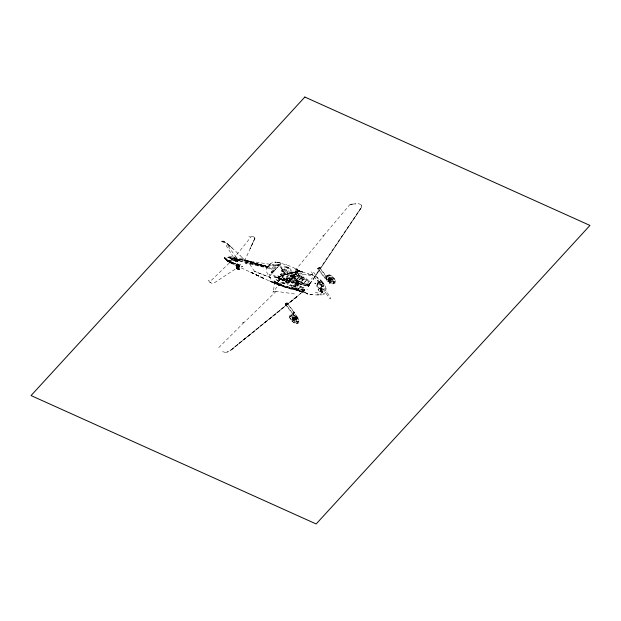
<?xml version="1.0" encoding="UTF-8"?>
<svg xmlns="http://www.w3.org/2000/svg" width="621" height="621" viewBox="0 0 621 621"><rect width="100%" height="100%" fill="white"/><g stroke="black" fill="none" stroke-linecap="round" stroke-linejoin="round"><path stroke-width="0.47" stroke-dasharray="3.1 2.33" d="M322.61 235.506L323.937 235.623L293.5 272.409A83.4 17.031 29.8 0 0 290.791 272.65L277.261 277.517L282.796 280.203L286.576 281.018L287.034 277.734L290.341 278.239L296.054 280.808L297.7 283.114L307.069 286.304A4.231 0.846 30.9 0 0 307.969 286.498A4.2 0.846 30.9 0 0 308.257 286.428L309.739 283.129L307.643 280.638L304.6 278.425L301.069 282.384L297.933 280.925L302.233 277.261L304.135 278.177L300.292 282.058M325.559 288.416L325.536 289.316M309.825 283.75L314.591 277.416L361.243 207.895L361.577 204.946L361.74 205.404M238.006 265.648C244.79 262.613 236.71 267.861 238.417 265.679C238.146 267.084 237.641 265.897 236.981 264.492C236.585 266.991 238.736 265.594 237.789 266.005M238.852 264.957L239.349 265.625L238.775 265.012M310.384 282.439L309.879 283.704M238.161 268.862C234.963 266.595 240.343 270.414 238.379 266.844A2.026 0.442 -53.7 0 0 239.031 265.167L238.821 264.872M320.273 291.117A1.242 0.97 -75.1 0 0 320.746 290.869L320.91 290.69A1.242 0.97 -75.1 0 0 321.173 290.131L321.073 289.774A3.835 2.981 -75.1 0 0 320.141 288.369A3.167 2.468 -75.1 0 0 319.078 288.517L320.397 288.323L318.604 288.99A7.421 5.768 -75.1 0 0 320.273 291.117L322.097 292.444A1.948 1.514 -75.1 0 0 323.51 290.907L323.029 289.378M311.913 274.785L307.209 273.83L309.111 274.125L299.081 270.958L295.775 269.11L299.136 270.919A21.541 16.751 -75.1 0 1 303.529 276.997L293.283 288.167A21.541 16.751 -75.1 0 1 289.153 281.818L289.169 281.453M309.817 283.851L308.567 285.318M237.307 263.288L237.424 264.53L239.225 265.229A2.189 0.474 -53.7 0 1 238.658 266.945L238.728 267.022A2.135 0.466 -53.7 0 0 239.357 265.268L239.753 266.192M289.293 281.67L290.015 277.936L292.429 273.838L296.093 270.888L298.965 271.082A4.789 1.032 -55.1 0 0 298.724 271.105L294.439 274.583L291.28 279.225A4.789 1.188 -50.1 0 0 290.946 279.823L290.752 280.055A3.586 0.784 -45.7 0 1 290.325 280.35L290.139 280.459M292.289 278.317L292.312 278.123M236.927 267.861L239.139 266.362A2.049 0.45 -53.7 0 0 238.456 266.005L237.921 266.331L238.208 265.982A1.801 0.396 -53.7 0 1 238.798 266.285M302.396 291.94C308.451 286.467 298.654 295.317 303.801 290.62A4.207 1.925 56.4 0 0 304.352 289.797L304.383 289.588A0.986 0.45 56.4 0 0 304.166 288.858L304.065 288.703A21.696 9.936 56.4 0 0 296.745 283.906L296.132 283.704A68.023 31.143 56.4 0 0 282.408 283.013M294.579 317.416C294.548 319.442 297.35 318.542 294.897 317.385C294.463 314.536 299.469 317.999 295.363 318.627C294.3 317.261 294.23 316.943 295.837 318.612M329.114 279.846L329.914 279.799L330.558 280.971M278.798 277.416C281.235 278.899 291.505 285.078 290.341 278.239L306.432 279.652M284.022 286.646L295.122 288.881M295.464 278.255C292.732 278.922 295.588 275.018 295.285 278.286C293.43 280.055 298.53 280.948 296.621 280.956M294.696 278.441L295.402 278.161M236.787 264.701L237.168 264.492L238.285 266.091A1.793 0.388 -53.7 0 1 238.914 266.37A1.785 0.388 -53.7 0 0 238.278 266.036L237.998 265.819M239.054 266.409A1.894 0.411 -53.7 0 0 238.425 266.075L238.34 266.106A1.793 0.388 -53.7 0 0 237.005 268.404C238.464 271.579 241.973 268.458 238.728 266.805C239.349 267.868 237.183 269.258 236.663 268.451A2.026 0.442 -53.7 0 1 237.478 266.619A2.026 0.442 -53.7 0 1 239.031 265.167M238.86 266.883C236.981 264.251 234.365 267.356 237.292 268.846M237.835 266.875L239.069 267.868M238.689 266.859L237.067 268.582A1.894 0.411 -53.7 0 1 238.425 266.075L238.146 265.679M295.712 316.353L296.954 317.455M329.378 279.574L328.167 281.018L329.262 282.089L330.589 280.723L329.2 279.691L329.689 280.661L330.659 280.863L329.277 279.683M329.433 282.043L328.191 280.933M303.025 291.924L304.36 290.434A0.994 0.474 55.5 0 0 304.243 289.805L304.111 289.572A21.89 10.503 55.5 0 0 300.642 286.553A21.642 10.386 55.5 0 0 298.554 285.124L295.635 283.424L292.204 288.198L295.635 283.424M361.507 207.259L361.655 206.855M317.184 284.092L318.099 282.33L319.629 281.429M238.06 267.255C240.04 268.249 236.539 266.091 238.068 267.814M254.936 238.34L244.433 261.185L241.623 260.936M254.851 238.379L250.053 248.742L254.866 238.379M316.904 286.692C316.167 285.738 318.278 281.864 317.541 283.316M236.609 264.212L236.88 264.763M289.347 281.002L289.743 280.63A3.183 0.714 -46.2 0 0 290.131 280.475M246.49 260.944L268.357 266.758L267.224 267.938L266.541 267.643M317.649 283.137L320.125 281.282L322.439 282.05A26.16 20.338 -75.1 0 1 324.876 285.629L326.072 288.501L326.149 291.901L323.502 294.897L319.722 294.812L320.63 294.882C313.372 294.921 303.514 295.588 300.502 287.197M254.563 271.424L248.78 262.9L238.425 260.789L237.82 261.643L228.272 259.826L228.311 261.115L237.424 264.53L228.373 261.247M291.668 278.635L292.002 278.068M237.168 264.523L238.169 266.378L238.208 265.982A1.801 0.396 -53.7 0 0 236.88 268.326L236.966 268.365A1.785 0.388 -53.7 0 1 238.278 266.036L237.859 266.176L238.285 265.796A2.181 0.474 -53.7 0 0 236.679 268.652L236.857 268.73M238.441 266.952L238.829 266.153A1.917 0.419 -53.7 0 0 238.138 265.85L237.952 266.06M238.526 267.007L239.054 266.207M238.619 267.046L239.093 266.238M292.367 277.44L292.631 277.028M274.272 283.393L273.908 282.85A20.547 15.983 -75.1 0 1 269.956 277.525L269.188 276.019A17.799 13.763 -20.3 0 1 266.386 270.888L266.386 268.994A4.06 3.113 -25.9 0 1 266.976 267.938L270.399 263.809L266.976 267.938L268.148 266.58L246.591 260.999L242.819 258.429M298.173 290.442L301.907 291.808L304.174 289.634M296.38 283.828L292.848 288.416M304.406 292.281L300.82 287.787M314.591 277.292L361.267 207.794M306.991 289.65L307.271 289.239M360.84 208.019L313.931 277.533M229.421 257.21L244.814 260.517L246.459 262.427L267.651 267.364L246.622 262.551L267.729 267.387L269.762 264.445L267.014 267.752L268.148 266.564M263.84 278.557L250.488 272.153M236.849 264.585L237.874 266.262L238.542 265.959A2.049 0.45 -53.7 0 0 236.95 268.691M301.069 282.384A21.642 4.347 30.9 0 1 303.467 283.471A21.89 4.394 30.9 0 1 307.729 285.629L309.801 283.401L309.312 284.115L306.448 284.053L300.494 282.827L296.054 280.808M231.315 262.279L242.632 266.712M309.763 283.223L307.612 285.815L308.691 285.21M266.789 268.194L268.435 265.904M308.163 285.963L308.831 284.527M318.084 283.572L319.14 282.415A3.221 2.507 -75.1 0 1 322.144 282.966A3.221 2.507 -75.1 0 1 322.12 286.809L321.065 287.958A3.221 2.507 -75.1 0 1 318.061 287.407A3.221 2.507 -75.1 0 1 318.084 283.572L322.12 286.809M291.73 287.989L292.825 288.229M293.461 288.385L292.794 288.268M309.716 283.921L314.505 277.502M307.969 286.498L308.35 285.986M308.257 286.428L309.01 285.427M308.303 286.382L309.204 285.186M309.39 284.915L308.327 286.312L309.359 284.946M238.115 265.741L238.231 265.998M245.442 260.828L267.954 266.836L267.069 267.705M308.241 286.04L309.794 284.038M242.423 322.936L244.798 321.911L276.593 290.845A83.4 39.558 56.7 0 0 272.953 292.111L278.876 284.573L280.017 283.929L282.408 283.021L280.77 285.776L284.069 286.405M297.312 290.162L300.642 286.553L297.312 290.162L294.773 289.138L298.554 285.124M309.809 283.432L308.008 285.823M307.729 285.629L309.739 283.129M297.133 284.278L293.562 288.664L294.269 288.936L297.863 284.713M278.798 276.912L277.261 277.517L282.834 280.257L298.864 283.82L299.493 283.067L308.505 284.573M323.704 235.569L349.507 205.054M294.432 288.664L296.38 289.541M296.248 273.993L295.697 274.591M295.317 273.636L294.727 274.272M233.123 263.483L231.408 262.714A47.437 13.848 45 0 1 229.615 261.829L228.932 261.581L229.452 261.868M267.659 267.224L268.008 266.836L244.814 260.517M306.735 279.885L303.467 283.471L307.03 280.102M236.143 266.883L236.873 266.083M238.417 267.667L238.511 267.348M239.132 269.514A2.018 0.706 42.5 0 0 237.796 267.162A2.018 0.706 42.5 0 0 236.43 267.535A2.018 0.706 42.5 0 0 239.132 269.514L239.885 268.761M268.35 266.758L267.139 267.915L245.815 263.304L247.174 261.658L248.563 261.503M245.862 263.374L247.337 261.775L268.156 266.805L267.566 266.525M269.398 276.221L279.085 265.664L280.024 266.549A20.547 15.983 -75.1 0 1 283.595 272.293L284.014 273.605C290.504 271.493 297.071 276.097 303.529 276.997M291.653 275.499L285.388 273.838L278.317 264.499L271.152 272.316L278.216 281.647L284.48 283.316L287.616 279.892A0.9 0.466 -34.2 0 1 287.748 279.178A0.9 0.466 -34.2 0 1 288.726 278.689L291.653 275.499L288.385 270.702L283.277 269.343L279.543 264.825L275.778 264.849A7.382 5.736 -75.1 0 0 271.804 269.188L271.152 272.316L272.378 272.642L276.104 277.16L277.408 275.74L279.986 278.868M283.277 269.343L281.973 270.764L284.55 273.884M277.944 280.087L279.248 278.666L284.55 280.079L286.382 278.076A0.9 0.466 -34.2 0 1 286.514 277.362A0.9 0.466 -34.2 0 1 287.492 276.865L289.114 275.103L287.088 272.122L281.787 270.709L283.813 273.69L289.114 275.103M283.813 273.69L285.109 272.27M278.689 280.281L285.854 272.472M274.381 283.23L276.182 283.805L286.196 272.883M278.216 281.647L285.388 273.838M287.088 272.122L288.385 270.702M300.983 277.983L294.719 276.314L287.647 266.983L280.482 274.793L287.554 284.131L293.818 285.792L296.954 282.376A0.9 0.466 -34.2 0 1 297.086 281.662A0.9 0.466 -34.2 0 1 298.057 281.166L300.983 277.983L297.723 273.186L292.607 271.827L288.881 267.309L285.109 267.333A7.382 5.736 -75.1 0 0 281.134 271.672L280.482 274.793L281.717 275.119L285.443 279.636L286.747 278.224L289.324 281.344M292.607 271.827L291.303 273.24L293.888 276.368M287.282 282.571L288.579 281.15L293.88 282.555L295.712 280.56A0.9 0.466 -34.2 0 1 295.844 279.838A0.9 0.466 -34.2 0 1 296.822 279.349L298.445 277.579L296.419 274.606L291.117 273.193L293.143 276.174L298.445 277.579M293.143 276.174L294.447 274.754M292.693 277.176L295.2 274.443L295.285 274.948M288.02 282.765L295.185 274.948M292.833 277.68L295.34 274.94L295.122 274.397L292.615 277.137L292.91 277.719L292.747 277.168M289.153 281.818L299.182 270.88L299.733 271.028L295.363 268.753L299.369 271.548M287.554 284.131L294.719 276.314M296.419 274.606L297.723 273.186M293.151 280.739L298.817 274.56L300.393 274.979L303.351 279.326L297.684 285.505L296.108 285.086L293.151 280.739L294.727 281.158L297.684 285.505M294.727 281.158L300.393 274.979M301.876 289.44L306.844 284.022M307.612 283.184L312.58 277.773M307.822 284.868L308.381 285.396A4.207 0.939 29.9 0 1 308.202 285.823M290.1 316.64L291.839 314.738M326.506 276.943L328.253 275.041M292.235 318.519L293.826 316.788M328.579 278.899L330.162 277.16M295.875 316.834L294.734 318.068L295.65 318.208L296.791 316.974M328.354 281.422L329.487 280.18L330.403 280.319L329.27 281.554M296.729 318.705C298.709 315.817 297.933 319.233 296.574 318.589L285.497 303.964L286.048 303.149L286.809 302.963L297.94 317.665M329.215 283.285C331.195 280.397 330.411 283.82 329.052 283.176L317.975 268.544L318.526 267.736L319.287 267.55L330.426 282.252M294.975 321.228A1.933 0.683 42.5 0 0 293.446 318.884A1.933 0.683 42.5 0 0 292.398 319.505A1.933 0.683 42.5 0 0 294.975 321.228L296.566 319.497A1.933 0.683 42.5 0 0 295.037 317.152A1.933 0.683 42.5 0 0 293.981 317.773A1.933 0.683 42.5 0 0 296.566 319.497M331.311 281.608A1.933 0.683 42.5 0 0 329.79 279.264A1.933 0.683 42.5 0 0 328.734 279.885A1.933 0.683 42.5 0 0 331.311 281.608L332.903 279.869A1.933 0.683 42.5 0 0 331.373 277.533A1.933 0.683 42.5 0 0 330.325 278.154A1.933 0.683 42.5 0 0 332.903 279.869M296.892 323.355A4.797 1.684 42.5 0 0 293.104 317.541A4.797 1.684 42.5 0 0 290.488 319.085A4.797 1.684 42.5 0 0 296.892 323.355L298.639 321.453A4.797 1.684 42.5 0 0 294.843 315.639A4.797 1.684 42.5 0 0 292.235 317.184A4.797 1.684 42.5 0 0 298.639 321.453M333.298 283.657A4.797 1.684 42.5 0 0 329.51 277.843A4.797 1.684 42.5 0 0 326.902 279.388A4.797 1.684 42.5 0 0 333.298 283.657L335.045 281.755A4.797 1.684 42.5 0 0 331.257 275.941A4.797 1.684 42.5 0 0 328.641 277.486A4.797 1.684 42.5 0 0 335.045 281.755M267.185 267.69L274.241 270.942L268.109 266.681L246.157 260.82M268.156 266.805L246.382 260.89M270.003 264.236C272.534 261.363 277.082 261.86 280.319 263.079L278.759 262.574L292.095 266.805L298.965 270.958A3.54 0.652 -40.2 0 1 299.027 271.043L298.375 270.756M278.278 277.121L279.357 276.702A16.495 1.04 -19.5 0 1 290.791 272.65L282.834 280.257L285.567 279.574C292.336 273.566 304.841 275.507 310.376 282.26M319.559 288.097L321.748 291.544L322.889 292.01L320.327 288.385L319.559 288.097L320.56 288.268L319.287 288.447M321.748 291.544L322.912 291.986M304.298 277.905L305.035 278.076M218.755 347.62L244.379 322.066M304.36 289.782L294.509 288.571L293.857 289.215L302.248 291.808L303.801 290.62M268.039 266.751L270.865 265.268L276.888 265.33L243.463 260.207M301.806 276.997L303.428 277.525M300.999 291.56L301.79 291.792L304.111 289.572M301.915 291.808L304.22 289.712L301.79 291.792M301.977 291.839L304.243 289.805L301.977 291.847L306.549 293.166L304.515 292.118M294.82 278.084L295.588 277.897M304.375 290.255L302.52 291.963L283.153 286.654M296.566 297.079L230.275 350.694L225.702 352.495M302.303 291.924L296.45 297.187L302.264 291.932M303.102 291.707L303.568 291.288A4.2 2.018 55.5 0 0 304.127 290.939M303.49 290.713L302.132 291.761M302.947 291.552L303.568 291.288M301.961 291.699L303.312 290.729M238.332 265.835L237.804 266.067M238.301 265.633L238.285 265.796A2.181 0.474 -53.7 0 1 239.007 266.176M267.527 267.193L267.954 266.836M229.902 350.787L295.705 297.405M240.801 259.64L229.886 258.072L239.333 259.997L238.611 260.587L248.78 262.9M238.107 265.904L238.107 265.904A1.917 0.419 -53.7 0 0 236.733 268.365L237.253 268.326M239.543 264.655L239.45 265.159M319.015 288.136C323.813 290.193 326.188 283.021 321.003 282.019A3.221 2.507 -75.1 0 0 317.471 285.87A3.221 2.507 -75.1 0 0 321.554 287.352A3.221 2.507 -75.1 0 0 321.003 282.019M330.566 280.801L329.246 279.869M275.514 283.921L274.086 280.979L278.782 284.434L279.396 284.1L285.093 286.685L284.309 286.755A9.781 7.607 -75.1 0 1 282.718 286.553L277.013 284.496M239.621 266.207L213.74 283.223L211.551 283.145L210.123 282.439M278.961 277.502L283.3 279.908L282.796 280.203M287.026 277.967L284.014 279.931L285.047 280.964M283.3 279.908L277.261 277.517L284.224 274.637L287.857 274.629M318.969 281.763L318.394 282.105L318.806 281.864M278.938 276.857L279.652 276.57M227.17 352.154L227.938 351.89M239.97 265.369L239.512 265.291M279.225 284.154L274.715 281.864L279.225 284.154L274.086 280.979L274.249 281.872M349.576 204.511L355.748 203.843M351.121 204.224L350.655 204.309L352.2 204.107M319.613 288.369L321.065 288.152M296.403 281.088C297.436 281.639 297.715 279.59 296.551 280.676C295.689 282.997 299.788 282.136 297.42 280.467M352.596 204.037L358.721 203.758L361.158 204.534M263.754 278.293L229.428 262.45L225.167 258.654L228.885 262.008L225.307 258.879L228.784 261.899L225.384 259.004L228.691 261.783L225.485 259.167L228.606 261.658L225.819 259.694L224.631 257.8L229.809 262.59L224.468 257.816L227.954 257.366A135.238 55.246 39.9 0 1 234.094 257.971L250.993 236.997A41.7 17.039 39.9 0 0 248.726 236.803M296.939 290.007L282.718 286.553L289.246 288.229L293.337 287.841L304.306 290.612M302.054 291.87L289.246 288.229M237.331 268.637L236.648 268.551L237.369 268.489M323.96 294.284L323.184 294.276M223.063 241.041L221.961 241.22L224.212 241.701M229.296 246.296L229.902 245.97L227.092 244.868L237.385 258.67L230.298 258.142L235.553 260.673L226.308 245.73L229.234 246.296M330.263 282.144L329.052 283.176M297.785 317.556L296.574 318.589M317.036 294.866L318.55 294.859L318.053 294.859M251.195 236.585L252.173 236.585M236.842 264.088L237.144 264.593M252.359 236.585L252.817 236.624M223.195 241.041L228.148 244.395L240.599 255.914M309.832 294.393L312.386 294.618M240.669 259.625L251.878 261.356M239.434 259.5L236.306 259.205A98.91 47.77 -35.5 0 0 231.167 259.073A98.91 47.77 -35.5 0 0 234.792 260.859L237.043 261.697M290.581 289.215L291.303 289.293M236.648 259.741L239.085 260.168M277.253 284.589L279.846 285.575L282.4 285.373L278.782 284.434M233.147 260.393L238.2 261.061L231.097 259.143L238.837 260.362L234.342 259.081M302.675 284.853L300.517 284.434M315.212 292.569L321.523 293.477M275.336 291.179L294.331 293.927M230.445 258.057L240.932 259.648M241.623 259.958L230.368 258.041M298.864 283.82L308.381 285.396M240.327 260.727L236.345 259.974A47.243 19.298 39.9 0 1 234.35 259.508L232.984 259.128A47.801 19.53 39.9 0 1 228.691 257.653L227.954 257.366L230.989 258.414M292.522 272.448L311.043 275.708M225.602 352.495L220.688 351.113M290.139 281.29L298.165 282.85M237.998 261.348L235.732 260.735M276.182 283.805L293.283 288.167M221.674 241.476L224.887 242.151M221.557 241.748L225.446 242.57M244.286 260.641L245.505 260.936M228.745 256.1L243.083 259.213M267.643 267.356L246.459 262.427M274.117 276.904L278.55 278.045M292.988 276.073L286.646 274.342M297.327 287.22L288.051 284.969M253.065 236.671L254.284 237.222M321.073 289.774L323.192 290.31M294.509 288.571L278.876 284.573L274.086 280.979L275.646 283.991L283.595 286.32M292.375 288.982L288.703 288.043L290.007 288.385M278.441 284.899L268.94 280.568L275.522 283.921M299.089 270.748L296.551 269.902L299.718 271.028L296.24 269.561L302.738 272.099L298.817 270.748M303.351 279.326L301.775 278.907L298.817 274.56M286.553 278.169L291.854 279.582L293.88 282.555M276.104 277.16L281.22 278.519L284.48 283.316M285.443 279.636L290.55 280.995L293.818 285.792M292.638 288.874L285.132 286.747M279.085 265.664L278.767 265.571A17.799 13.763 -20.3 0 0 271.625 265.183M297.7 283.114L308.327 286.227M301.1 291.591L298.127 290.496M284.069 266.052L288.346 267.364M239.45 265.415L238.239 264.538M296.582 281.22L298.779 282.004L295.371 280.785M310.663 274.241L316.71 277.098L321.189 280.739M242.462 259.935L243.121 260.168M293.337 287.841L302.582 291.195A4.2 2.018 55.5 0 0 303.211 291.327M237.649 265.268L236.539 264.856M285.815 264.468L286.723 264.81M297.661 290.317L298.088 290.481M297.956 290.201L296.396 289.549M228.373 261.262L225.819 259.694A135.238 39.48 45 0 1 231.02 261.325L210.34 281.313A41.7 12.172 45 0 0 208.431 280.746A15.486 4.518 45 0 0 209.176 281.204M239.093 259.454L239.861 259.749M313.139 275.196L311.61 274.575M231.447 262.124L242.617 266.727M295.976 269.297L299.664 271.028M229.677 262.551L239.644 267.17M250.636 272.215L264.313 278.658M250.938 272.316L264.515 278.751M277.346 277.308L282.943 280.125M251.094 272.355L275.646 283.991M274.886 281.95L279.396 284.108M296.17 269.491L299.136 270.919M290.496 278.619L290.558 278.658A0.784 0.442 -63.2 0 1 290.17 279.962A0.784 0.442 -63.2 0 1 289.665 279.318A0.784 0.442 -63.2 0 1 290.581 278.697M290.83 279.947L291.396 280.242M295.798 271.92A1.258 0.706 -62.2 0 1 295.332 273.908A1.258 0.706 -62.2 0 1 294.346 273.17A1.258 0.706 -62.2 0 1 295.798 271.92L295.899 271.975A1.258 0.706 -62.2 0 1 295.433 273.954A1.258 0.706 -62.2 0 1 294.447 273.224A1.258 0.706 -62.2 0 1 295.899 271.975M293.943 274.171L294.012 274.203A0.838 0.474 -62.2 0 1 293.702 275.53A0.838 0.474 -62.2 0 1 293.042 275.041A0.838 0.474 -62.2 0 1 294.012 274.203M292.258 275.778A1.258 0.706 -62.2 0 1 291.792 277.758A1.258 0.706 -62.2 0 1 290.814 277.028A1.258 0.706 -62.2 0 1 292.258 275.778L292.359 275.833A1.258 0.706 -62.2 0 1 291.893 277.812A1.258 0.706 -62.2 0 1 290.907 277.082A1.258 0.706 -62.2 0 1 292.359 275.833M275.98 279.621L280.925 282.268M231.617 261.643L224.631 257.8L230.802 262.536M228.419 260.936L227.115 260.152L230.655 262.574L224.779 258.305L230.08 262.629L224.297 257.831L229.949 262.613L224.468 257.816M273.9 281.065L279.008 284.286M299.027 270.958L294.936 268.427L298.965 270.958M307.837 284.853L307.682 284.752A21.696 4.836 29.9 0 0 299.074 281.367L298.429 281.197A68.023 15.16 29.9 0 0 285.567 279.574M321.965 281.624L320.459 279.955L323.192 283.556L321.204 280.855M297.389 281.787L297.87 282.128M230.181 246.18L228.171 244.418L232.433 248.229M225.221 258.732L228.986 262.109M237.952 267.837C238.813 269.762 235.522 267.022 238.681 267.651M321.779 281.46L322.082 281.763L321.569 281.228M240.645 255.968L242.935 258.53M254.408 237.331L254.757 237.734M328.781 278.852L331.109 281.655M294.727 317.354L295.86 318.713M294.028 316.741L296.364 319.543M322.516 288.796L321.399 288.128A4.952 3.85 -75.1 0 0 319.908 288.532L319.497 289.114A11.597 9.02 -75.1 0 0 322.097 292.444M317.975 268.544L319.349 267.62M285.497 303.964L286.863 303.032M298.119 281.484L297.102 282.105M294.09 277.556L294.991 277.013M321.662 285.575L320.902 284.589L322.012 286.607L320.902 284.589A89.998 50.06 79.9 0 1 329.277 295.767A11.962 6.652 79.9 0 1 330.574 298.235L330.325 298.934A11.962 6.652 79.9 0 1 328.656 297.117A89.998 50.06 79.9 0 1 320.902 284.589L321.577 285.575A89.998 76.779 -32.9 0 0 314.327 273.178A11.962 10.208 -32.9 0 0 312.464 271.315L311.664 271.858A11.962 10.208 -32.9 0 0 312.705 274.265A89.998 76.779 -32.9 0 0 321.577 285.575L320.91 284.674M319.605 267.441A1.149 0.497 -37.1 0 1 318.348 268.815A1.149 0.497 -37.1 0 1 318.03 267.993A1.149 0.497 -37.1 0 1 319.605 267.441L327.011 277.214A1.149 0.497 -37.1 0 1 325.746 278.588A1.149 0.497 -37.1 0 1 325.427 277.758A1.149 0.497 -37.1 0 1 327.011 277.214M317.711 268.722L325.109 278.495M287.127 302.862A1.149 0.497 -37.1 0 1 285.87 304.236A1.149 0.497 -37.1 0 1 285.544 303.405A1.149 0.497 -37.1 0 1 287.127 302.862L294.525 312.627A1.149 0.497 -37.1 0 1 293.267 314.009A1.149 0.497 -37.1 0 1 292.949 313.178A1.149 0.497 -37.1 0 1 294.525 312.627M285.233 304.143L292.631 313.908M237.921 266.859L238.806 268.031M279.442 283.898L280.319 284.519L274.086 280.979L280.568 284.278L279.807 284.519L280.024 285.598M318.806 290.17L318.193 289.277M296.822 279.349L298.057 281.166M295.449 278.037L297.218 280.645M295.712 280.56L296.954 282.376M295.643 280.482L296.877 282.299M287.492 276.865L288.726 278.689M286.304 277.998L288.579 281.15M284.55 280.079L282.524 277.098L277.222 275.685L279.248 278.666M322.19 282.043L322.92 283.153M236.694 264.142L237.075 264.678L236.648 264.173M322.959 289.456A6.528 5.147 -73.2 0 0 322.61 288.92L323.021 289.58M324.876 285.629L325.194 286.343M300.207 286.591L300.673 287.608M237.059 268.637L237.067 268.668A2.189 0.474 -53.7 0 1 237.307 267.232A2.189 0.474 -53.7 0 1 239.232 265.183M245.792 263.157L246.203 264.08M300.362 286.98L299.927 285.963L300.075 286.335M319.14 282.415L321.065 287.958M254.796 237.789L254.928 238.247M274.171 281.592L274.265 282.252A16.495 4.285 -71.6 0 1 272.953 292.111M286.91 279.597L286.786 279.046M322.897 294.082A5.651 4.89 -87.8 0 0 323.3 293.741A5.651 4.89 -87.8 0 0 323.619 293.291M268.264 266.533A4.06 2.973 -18.9 0 1 269.335 265.78M229.002 261.503A47.996 14.011 45 0 1 225.819 259.694M320.017 287.647A5.993 4.657 -75.1 0 1 321.259 289.324M319.947 291.73A11.597 9.02 -75.1 0 1 317.952 289.277M236.648 268.551A2.119 0.466 -53.7 0 1 237.494 266.642A2.119 0.466 -53.7 0 1 239.124 265.12A2.119 0.466 -53.7 0 1 238.487 266.836M236.857 268.73A2.135 0.466 -53.7 0 1 237.719 266.797A2.135 0.466 -53.7 0 1 239.357 265.268M323.254 286.009C323.712 287.081 323.937 284.961 323.254 286.009M275.235 268.909L275.212 269.739L275.235 268.909M289.448 316.136C289.324 320.032 296.753 326.825 299.283 321.957C299.407 318.053 291.979 311.261 289.448 316.136M325.854 276.438C325.73 280.335 333.159 287.127 335.689 282.26C335.821 278.355 328.393 271.563 325.854 276.438M272.472 271.587L272.378 272.642L279.543 264.825L277.005 265.175A7.382 5.736 -75.1 0 0 273.03 269.514L272.472 271.587M281.81 274.071L281.717 275.119L288.881 267.309L286.343 267.659A7.382 5.736 -75.1 0 0 282.369 271.998L281.81 274.071M292.918 313.496C294.036 314.661 294.719 311.253 292.918 313.496M325.404 278.084C326.522 279.248 327.205 275.833 325.404 278.084M315.414 283.657L315.592 283.215L315.414 283.657M314.901 283.525L315.088 283.075L314.901 283.525M309.786 283.3L307.876 285.73L309.786 283.323M284.069 280.42L277.261 277.517L283.58 281.01L284.069 280.42M296.822 296.659L230.414 350.469L296.815 296.675M317.96 280.195L317.579 280.35L317.96 280.195M318.348 280.451L317.983 280.607L318.348 280.451M275.685 262.124L274.932 262.14L275.685 262.124M322.462 292.662L321.756 292.561L322.462 292.662M298.895 270.865L297.405 270.632L298.848 270.857M277.944 262.373L276.943 262.202L279.745 262.83L277.944 262.373M210.271 282.47L209.688 281.988L210.224 282.454M282.741 282.454L285.117 283.215L282.741 282.454M282.105 283.145L284.449 283.875L282.105 283.145M302.116 271.905L299.338 271.105L302.116 271.905M281.142 263.25L280.576 263.056L281.142 263.25M307.713 294.043L306.355 293.554L307.713 294.043M279.582 264.142L280.513 264.608L279.582 264.142M270.686 277.641L254.548 271.4L270.686 277.641M322.967 291.924L320.746 290.869L322.967 291.924M286.258 281.709L285.419 281.189L286.258 281.709M224.189 241.561L223.614 241.189L224.111 241.522M228.117 244.371L226.836 243.347L228.117 244.371M288.097 268.505L287.057 267.48L288.097 268.505M270.104 275.32L269.623 274.583L270.104 275.32M236.29 267.69A2.018 0.706 42.5 0 0 238.992 269.669A2.018 0.706 42.5 0 0 237.657 267.317A2.018 0.706 42.5 0 0 236.29 267.69M237.02 266.89A2.018 0.706 42.5 0 0 239.722 268.87A2.018 0.706 42.5 0 0 238.386 266.518A2.018 0.706 42.5 0 0 237.02 266.89M236.873 267.046A2.018 0.706 42.5 0 0 239.582 269.025A2.018 0.706 42.5 0 0 238.239 266.673A2.018 0.706 42.5 0 0 236.873 267.046M297.234 272.215A0.784 0.442 -63.2 0 0 297.645 270.95A0.784 0.442 -63.2 0 0 296.722 271.571A0.784 0.442 -63.2 0 0 297.234 272.215M297.304 272.254A0.784 0.442 -63.2 0 0 297.715 270.989A0.784 0.442 -63.2 0 0 296.791 271.61A0.784 0.442 -63.2 0 0 297.304 272.254M329.13 279.45A1.933 0.683 42.5 0 0 331.715 281.173A1.933 0.683 42.5 0 0 330.186 278.829A1.933 0.683 42.5 0 0 329.13 279.45M327.337 278.914A4.797 1.684 42.5 0 0 333.741 283.176A4.797 1.684 42.5 0 0 329.953 277.37A4.797 1.684 42.5 0 0 327.337 278.914M328.307 277.859A4.797 1.684 42.5 0 0 334.703 282.12A4.797 1.684 42.5 0 0 330.915 276.314A4.797 1.684 42.5 0 0 328.307 277.859M330.1 278.394A1.933 0.683 42.5 0 0 332.677 280.118A1.933 0.683 42.5 0 0 331.148 277.773A1.933 0.683 42.5 0 0 330.1 278.394M293.586 318.208A1.933 0.683 42.5 0 0 296.17 319.924A1.933 0.683 42.5 0 0 294.641 317.587A1.933 0.683 42.5 0 0 293.586 318.208M292.623 319.264A1.933 0.683 42.5 0 0 295.2 320.979A1.933 0.683 42.5 0 0 293.671 318.635A1.933 0.683 42.5 0 0 292.623 319.264M290.83 318.72A4.797 1.684 42.5 0 0 297.226 322.982A4.797 1.684 42.5 0 0 293.438 317.176A4.797 1.684 42.5 0 0 290.83 318.72M291.792 317.665A4.797 1.684 42.5 0 0 298.196 321.926A4.797 1.684 42.5 0 0 294.408 316.12A4.797 1.684 42.5 0 0 291.792 317.665"/><path stroke-width="0.93" d="M304.841 97.039L31.05 395.569L316.159 523.961L589.95 225.431L304.841 97.039"/></g></svg>
